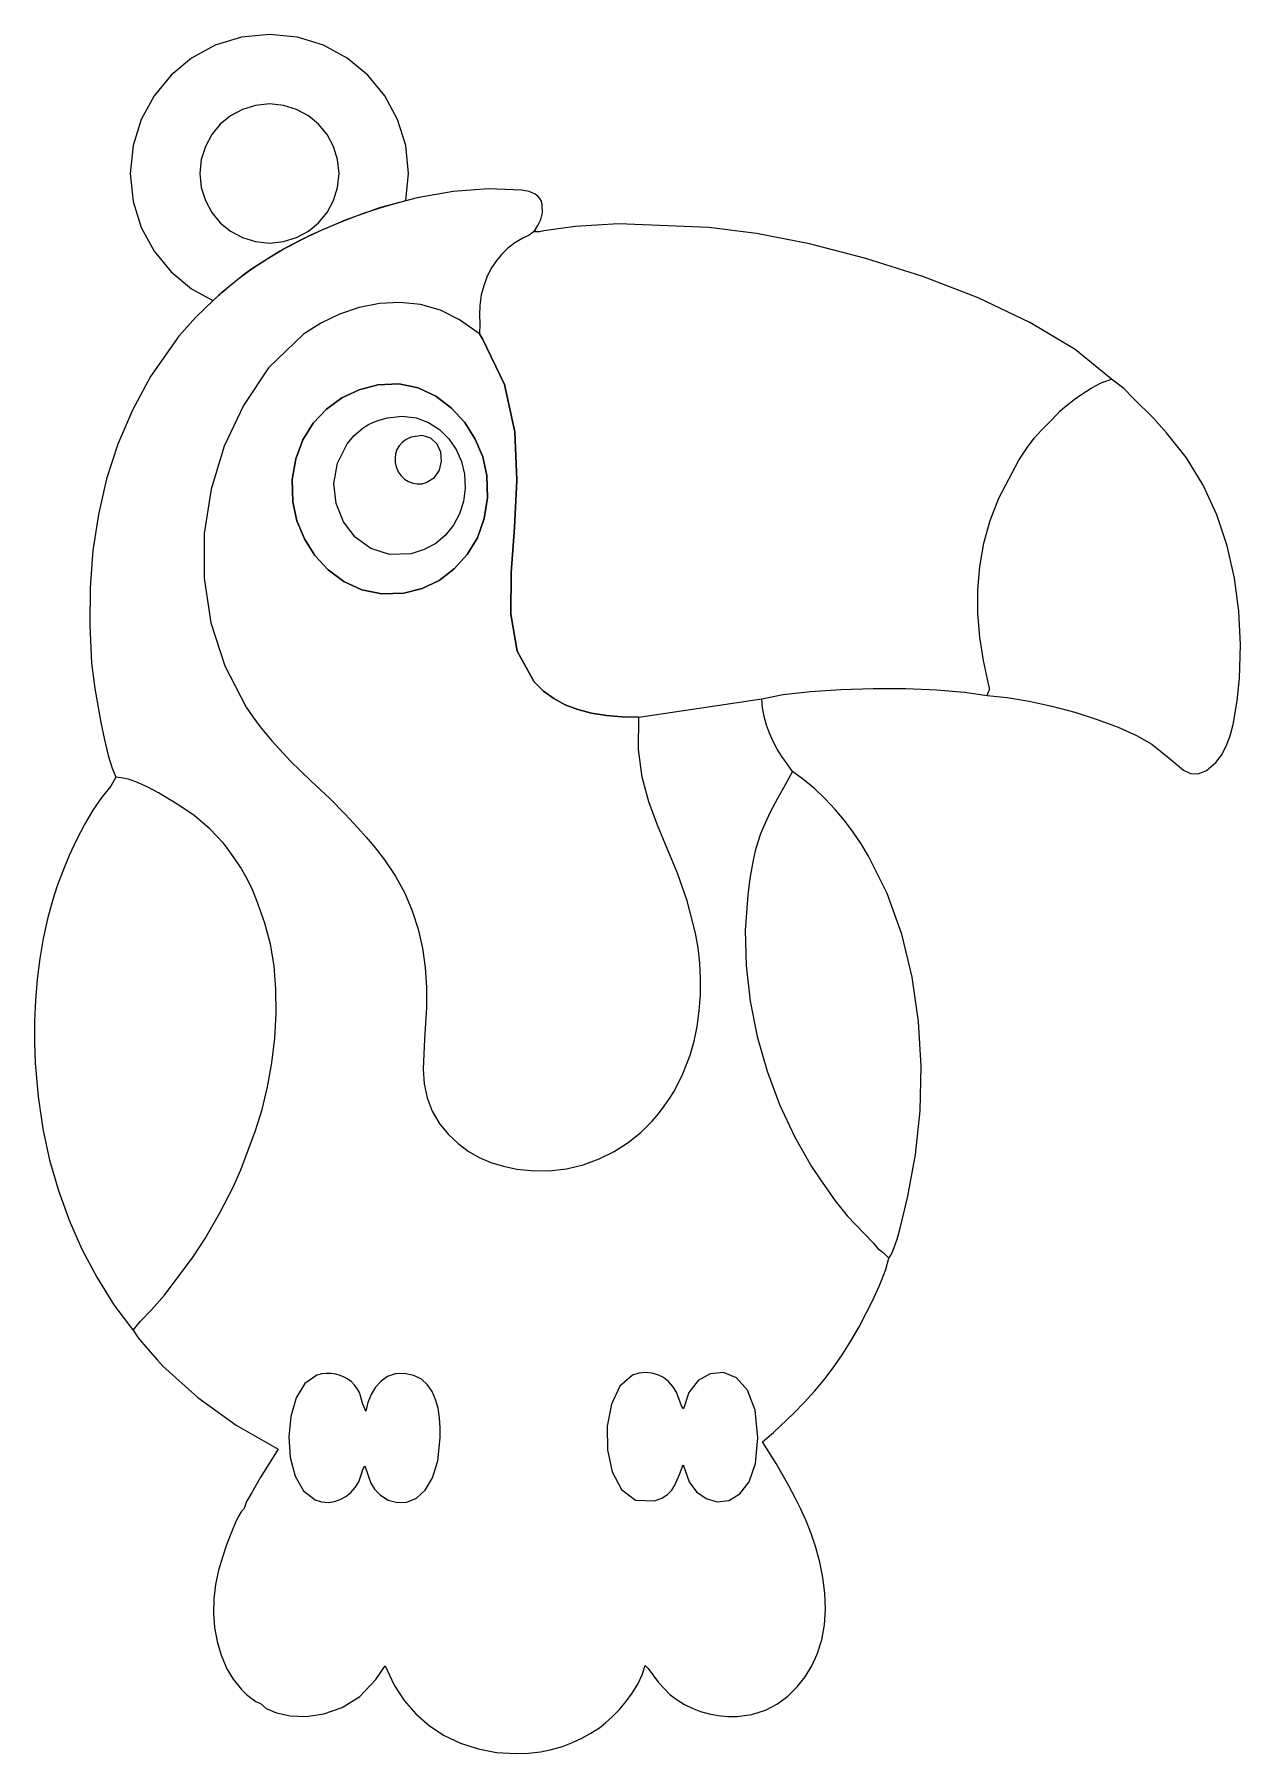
# Model space of a CAD drawing. Header units: millimetres. Extents: x 276.5 to 311.2, y -9499.7 to -9450.2.
import ezdxf

# ---------------------------------------------------------------- set-up
doc = ezdxf.new("R2010")
doc.units = ezdxf.units.MM
doc.header["$MEASUREMENT"] = 0
doc.layers.add('Capa 1', color=7, linetype='Continuous')

msp = doc.modelspace()

# ---------------------------------------------------------------- linework, layer by layer
at = {"layer": 'Capa 1'}
for points in [[(287.2004, -9455.0112), (287.2762, -9454.2326), (287.1949, -9453.4264), (286.9618, -9452.6756), (286.593, -9451.9962), (286.1046, -9451.4042), (285.5126, -9450.9158), (284.8332, -9450.547), (284.0824, -9450.3139), (283.2762, -9450.2326), (282.47, -9450.3139), (281.7192, -9450.547), (281.0398, -9450.9158), (280.4478, -9451.4042), (279.9594, -9451.9962), (279.5906, -9452.6756), (279.3575, -9453.4264), (279.2762, -9454.2326), (279.3575, -9455.0387), (279.5906, -9455.7896), (279.9593, -9456.469), (280.4478, -9457.061), (281.0398, -9457.5494), (281.6477, -9457.8871), (281.6547, -9457.881), (281.9442, -9457.6242), (282.1634, -9457.4323), (282.4067, -9457.2391), (282.7684, -9456.9784), (283.2268, -9456.6763), (283.7228, -9456.3844), (284.2514, -9456.1056), (284.8073, -9455.843), (285.3853, -9455.5993), (285.9803, -9455.3775), (286.587, -9455.1805), (287.2004, -9455.0112)], [(283.2762, -9456.2326), (283.6793, -9456.1919), (284.0547, -9456.0754), (284.3945, -9455.8909), (284.6904, -9455.6468), (284.9346, -9455.3508), (285.119, -9455.0111), (285.2356, -9454.6357), (285.2762, -9454.2326), (285.2356, -9453.8295), (285.119, -9453.4541), (284.9346, -9453.1144), (284.6904, -9452.8184), (284.3945, -9452.5742), (284.0547, -9452.3898), (283.6793, -9452.2733), (283.2762, -9452.2326), (282.8731, -9452.2732), (282.4977, -9452.3898), (282.158, -9452.5742), (281.862, -9452.8184), (281.6178, -9453.1143), (281.4334, -9453.4541), (281.3169, -9453.8295), (281.2762, -9454.2326), (281.3168, -9454.6356), (281.4334, -9455.0111), (281.6177, -9455.3508), (281.862, -9455.6468), (282.1579, -9455.8909), (282.4977, -9456.0754), (282.873, -9456.1919), (283.2762, -9456.2326)], [(301.0874, -9485.4241), (301.1623, -9485.3081), (301.2417, -9485.1168), (301.3223, -9484.8726), (301.401, -9484.5978), (301.5401, -9484.0462), (301.6336, -9483.6415), (301.856, -9482.4395), (301.9837, -9481.1851), (302.0122, -9479.9016), (301.9369, -9478.6121), (301.7531, -9477.3399), (301.4563, -9476.1082), (301.0417, -9474.9402), (300.5049, -9473.8591), (300.291, -9473.5103), (300.0588, -9473.1682), (299.8087, -9472.8358), (299.5415, -9472.5162), (299.2577, -9472.2123), (298.958, -9471.9272), (298.643, -9471.6638), (298.3134, -9471.4251), (298.158, -9471.204), (298.0111, -9470.9981), (297.8775, -9470.7837), (297.7586, -9470.5611), (297.6558, -9470.3305), (297.5703, -9470.0923), (297.5036, -9469.8466), (297.4568, -9469.5937), (297.4314, -9469.3338), (298.0482, -9469.215), (298.8222, -9469.1263), (299.7022, -9469.068), (300.6373, -9469.0402), (301.5765, -9469.0433), (302.4688, -9469.0773), (303.2632, -9469.1427), (303.9087, -9469.2395), (304.4877, -9469.2967), (305.1177, -9469.4009), (305.7751, -9469.5454), (306.4363, -9469.7236), (307.0778, -9469.9288), (307.6761, -9470.1545), (308.2074, -9470.394), (308.6483, -9470.6407), (309.1476, -9471.0426), (309.5594, -9471.3892), (309.7612, -9471.4831), (309.9757, -9471.493), (310.2144, -9471.3952), (310.4888, -9471.1664), (310.6515, -9470.9568), (310.7866, -9470.6977), (310.8967, -9470.4007), (310.9847, -9470.0773), (311.1048, -9469.3972), (311.1687, -9468.7496), (311.1998, -9467.7822), (311.1527, -9466.8171), (311.0246, -9465.8652), (310.8128, -9464.9374), (310.5144, -9464.0447), (310.1266, -9463.1978), (309.6466, -9462.4077), (309.0716, -9461.6853), (308.7008, -9461.2812), (308.1175, -9460.6999), (307.8379, -9460.4153), (307.4891, -9460.1454), (306.4383, -9459.2965), (305.1389, -9458.5151), (303.6584, -9457.8109), (302.0645, -9457.1936), (300.4248, -9456.6729), (298.807, -9456.2583), (297.2787, -9455.9597), (295.9074, -9455.7866), (293.3099, -9455.6791), (292.0692, -9455.7572), (291.161, -9455.8832), (291.0402, -9455.9126), (290.9805, -9455.9136), (290.9211, -9455.9075), (290.8947, -9455.8893), (290.9941, -9455.7265), (291.0784, -9455.557), (291.1272, -9455.3622), (291.12, -9455.1236), (291.0941, -9455.0278), (291.0507, -9454.9475), (290.9916, -9454.8812), (290.9188, -9454.8277), (290.7402, -9454.7532), (290.5304, -9454.7135), (289.5728, -9454.67), (288.5604, -9454.7487), (287.519, -9454.9352), (286.4738, -9455.2148), (285.4507, -9455.5734), (284.4748, -9455.9964), (283.5722, -9456.4695), (282.7684, -9456.9784), (282.5668, -9457.1212), (281.9443, -9457.6242), (281.8141, -9457.7404), (281.6547, -9457.881), (281.1564, -9458.3613), (280.6752, -9458.9083), (279.8527, -9460.0732), (279.3369, -9461.0334), (278.9193, -9462.0138), (278.5944, -9463.0144), (278.3566, -9464.035), (278.2003, -9465.0755), (278.1197, -9466.1358), (278.1094, -9467.2157), (278.1637, -9468.3152), (278.2557, -9469.0435), (278.4278, -9470.0211), (278.5317, -9470.5149), (278.641, -9470.9649), (278.7507, -9471.3357), (278.8561, -9471.5919), (278.713, -9471.8478), (278.4537, -9472.1643), (278.2004, -9472.5378), (277.9575, -9472.9528), (277.7292, -9473.3939), (277.5199, -9473.8453), (277.3339, -9474.2917), (277.1754, -9474.7176), (277.0489, -9475.1073), (276.8992, -9475.6604), (276.7741, -9476.2286), (276.6737, -9476.8095), (276.598, -9477.4004), (276.5467, -9477.9987), (276.52, -9478.6019), (276.5176, -9479.2074), (276.5397, -9479.8125), (276.6223, -9480.7699), (276.7605, -9481.699), (276.955, -9482.6012), (277.2066, -9483.4782), (277.516, -9484.3314), (277.8838, -9485.1622), (278.3108, -9485.9723), (278.7977, -9486.763), (279.3373, -9487.475), (279.36, -9487.4961), (279.5004, -9487.7105), (279.7747, -9488.0407), (280.0549, -9488.3564), (280.2131, -9488.5274), (281.2145, -9489.4258), (282.3185, -9490.2218), (283.5277, -9490.9109), (283.0123, -9491.7342), (282.7573, -9492.1762), (282.6126, -9492.4151), (282.5496, -9492.619), (282.4651, -9492.7148), (282.3769, -9492.8614), (282.2879, -9493.0441), (282.2012, -9493.2483), (282.046, -9493.6628), (281.9346, -9493.988), (281.8137, -9494.3963), (281.727, -9494.8072), (281.6769, -9495.219), (281.6656, -9495.63), (281.6953, -9496.0385), (281.7684, -9496.4428), (281.887, -9496.8413), (282.0534, -9497.2323), (282.2309, -9497.5247), (282.4728, -9497.8234), (282.6077, -9497.9589), (282.7465, -9498.0765), (282.8851, -9498.1697), (283.0194, -9498.2321), (283.1824, -9498.3697), (283.4747, -9498.4931), (283.8675, -9498.5773), (284.3323, -9498.5975), (284.8402, -9498.5285), (285.3626, -9498.3454), (285.8709, -9498.0233), (286.3362, -9497.5372), (286.6017, -9497.1477), (286.8657, -9497.6958), (287.1514, -9498.1377), (287.4894, -9498.5283), (287.8752, -9498.8653), (288.3043, -9499.1466), (288.7722, -9499.3698), (289.2743, -9499.5327), (289.806, -9499.633), (290.3629, -9499.6684), (290.7237, -9499.6553), (291.0661, -9499.6148), (291.3906, -9499.5491), (291.6977, -9499.4605), (291.988, -9499.3513), (292.2619, -9499.224), (292.52, -9499.0807), (292.7627, -9498.9238), (292.9406, -9498.7871), (293.1334, -9498.6132), (293.3317, -9498.4083), (293.5261, -9498.1785), (293.7071, -9497.9302), (293.8655, -9497.6696), (293.9917, -9497.4028), (294.0764, -9497.1361), (294.1012, -9497.1567), (294.1628, -9497.2228), (294.4635, -9497.6224), (294.8014, -9497.9795), (294.9956, -9498.1247), (295.2061, -9498.2538), (295.4312, -9498.3652), (295.6695, -9498.4572), (295.9194, -9498.5282), (296.1792, -9498.5766), (296.4473, -9498.6006), (296.7223, -9498.5986), (297.1494, -9498.5391), (297.535, -9498.4161), (297.8801, -9498.238), (298.1855, -9498.0132), (298.452, -9497.7499), (298.6803, -9497.4566), (298.8714, -9497.1416), (299.026, -9496.8132), (299.1602, -9496.3982), (299.237, -9495.9614), (299.263, -9495.5109), (299.2446, -9495.055), (299.1883, -9494.6021), (299.1004, -9494.1602), (298.9876, -9493.7378), (298.8563, -9493.343), (298.7076, -9492.9715), (298.5523, -9492.6359), (298.3884, -9492.3102), (298.214, -9491.9681), (297.8466, -9491.3286), (297.4542, -9490.708), (297.7709, -9490.4379), (298.3472, -9489.8903), (298.6613, -9489.5659), (298.9594, -9489.233), (299.2421, -9488.8902), (299.5101, -9488.5363), (299.7638, -9488.1702), (300.0039, -9487.7905), (300.231, -9487.396), (300.4456, -9486.9856), (300.6026, -9486.6644), (300.815, -9486.2053), (301.0032, -9485.746), (301.0874, -9485.4241)]]:
    msp.add_lwpolyline(points, close=True, dxfattribs=at)
at = {"layer": 'Capa 1', "color": 30}
for points in [[(290.8947, -9455.8893), (290.7469, -9456.0077), (290.5613, -9456.0877), (290.3331, -9456.2234), (290.1272, -9456.3813), (289.9437, -9456.5601), (289.7828, -9456.7586), (289.6445, -9456.9756), (289.5291, -9457.2097), (289.4365, -9457.4598), (289.367, -9457.7246), (289.3245, -9458.025), (289.3192, -9458.2934), (289.3261, -9458.5572), (289.32, -9458.8441), (289.399, -9458.9834), (290.0389, -9460.2963), (290.3338, -9461.664), (290.3913, -9463.0476), (290.3193, -9464.4086), (290.2255, -9465.7084), (290.2175, -9466.9083), (290.4033, -9467.9696), (290.8905, -9468.8537), (291.1518, -9469.1137), (291.4488, -9469.331), (291.78, -9469.5078), (292.1438, -9469.6466), (292.5387, -9469.7499), (292.9631, -9469.8199), (293.4156, -9469.8592), (293.8946, -9469.8701), (297.4314, -9469.3338), (298.0482, -9469.215), (298.8222, -9469.1263), (299.7022, -9469.068), (300.6373, -9469.0402), (301.5765, -9469.0433), (302.4688, -9469.0773), (303.2632, -9469.1427), (303.9087, -9469.2395), (303.9528, -9469.1345), (303.9765, -9469.0838), (303.9761, -9469.0278), (303.9481, -9468.9073), (303.8033, -9468.2399), (303.7012, -9467.5644), (303.6465, -9466.8849), (303.644, -9466.2055), (303.6982, -9465.5302), (303.8141, -9464.8633), (303.9962, -9464.2088), (304.2494, -9463.5709), (304.8248, -9462.4794), (305.0704, -9462.1065), (305.2685, -9461.8419), (305.4742, -9461.6113), (305.7422, -9461.3404), (305.9136, -9461.1618), (306.0068, -9461.0609), (306.1362, -9460.9483), (306.4165, -9460.7346), (306.6384, -9460.5741), (306.904, -9460.402), (307.194, -9460.2489), (307.4891, -9460.1454), (306.4383, -9459.2965), (305.1389, -9458.5151), (303.6584, -9457.8109), (302.0645, -9457.1936), (300.4248, -9456.6729), (298.807, -9456.2583), (297.2787, -9455.9597), (295.9074, -9455.7866), (293.3099, -9455.6791), (292.0692, -9455.7572), (291.161, -9455.8832), (291.0402, -9455.9126), (290.9805, -9455.9136), (290.8947, -9455.8893)], [(286.3893, -9460.3079), (285.8543, -9460.4495), (285.3585, -9460.6867), (284.9151, -9461.0117), (284.5375, -9461.4163), (284.239, -9461.8926), (284.0327, -9462.4328), (283.932, -9463.0288), (283.9502, -9463.6726), (284.0682, -9464.2198), (284.2808, -9464.7408), (284.5808, -9465.2176), (284.9609, -9465.6319), (285.4139, -9465.9656), (285.9327, -9466.2007), (286.51, -9466.3188), (287.1386, -9466.3019), (287.667, -9466.1706), (288.1557, -9465.9347), (288.5917, -9465.6046), (288.962, -9465.1911), (289.2539, -9464.7046), (289.4542, -9464.1559), (289.5501, -9463.5555), (289.5287, -9462.9139), (289.4098, -9462.3842), (289.1951, -9461.8707), (288.8934, -9461.3946), (288.5136, -9460.9768), (288.0644, -9460.6383), (287.5547, -9460.3999), (286.9934, -9460.2828), (286.3893, -9460.3079)], [(286.667, -9461.2545), (287.0958, -9461.2062), (287.4925, -9461.2562), (287.8514, -9461.3914), (288.1669, -9461.5982), (288.4333, -9461.8634), (288.6447, -9462.1737), (288.7957, -9462.5157), (288.8803, -9462.8761), (288.9003, -9463.277), (288.8523, -9463.661), (288.74, -9464.0202), (288.5673, -9464.3465), (288.3379, -9464.6321), (288.0556, -9464.8689), (287.7242, -9465.049), (287.3475, -9465.1644), (286.7295, -9465.1871), (286.1876, -9465.0169), (285.7391, -9464.6906), (285.4015, -9464.2452), (285.1923, -9463.7174), (285.1289, -9463.1441), (285.2287, -9462.5622), (285.5092, -9462.0086), (285.7111, -9461.7635), (285.9581, -9461.5527), (286.1047, -9461.4617), (286.2701, -9461.3813), (286.4567, -9461.312), (286.667, -9461.2545)], [(286.0201, -9491.3981), (286.1119, -9491.6749), (286.19, -9491.8879), (286.2945, -9492.0665), (286.4656, -9492.2405), (286.6923, -9492.3799), (286.9534, -9492.4499), (287.2302, -9492.4358), (287.5036, -9492.3231), (287.7548, -9492.097), (287.9647, -9491.7428), (288.1146, -9491.2461), (288.1854, -9490.592), (288.1865, -9490.2974), (288.1673, -9490.0097), (288.1243, -9489.7354), (288.0539, -9489.4813), (287.9527, -9489.2538), (287.8171, -9489.0596), (287.6435, -9488.9053), (287.4284, -9488.7974), (287.1468, -9488.7351), (286.895, -9488.7475), (286.6737, -9488.8246), (286.4838, -9488.9561), (286.3257, -9489.1318), (286.2003, -9489.3415), (286.1083, -9489.5751), (286.0503, -9489.8224), (285.9536, -9489.5887), (285.8967, -9489.3847), (285.8614, -9489.2866), (285.81, -9489.1871), (285.7338, -9489.0832), (285.624, -9488.9721), (285.533, -9488.9018), (285.4284, -9488.8413), (285.3125, -9488.7925), (285.1874, -9488.7571), (285.0554, -9488.7369), (284.9187, -9488.7339), (284.7795, -9488.7496), (284.6401, -9488.7861), (284.2914, -9489.0271), (284.0401, -9489.4408), (283.8865, -9489.9705), (283.8306, -9490.5594), (283.8725, -9491.1508), (284.0125, -9491.688), (284.2506, -9492.1143), (284.5871, -9492.3728), (284.7763, -9492.4284), (284.9628, -9492.444), (285.1431, -9492.4223), (285.3143, -9492.366), (285.4729, -9492.2777), (285.616, -9492.1603), (285.7402, -9492.0165), (285.8423, -9491.8489), (285.9247, -9491.625), (285.9573, -9491.5017), (286.0201, -9491.3981)], [(295.1776, -9489.7542), (295.127, -9489.6649), (294.9792, -9489.2709), (294.8753, -9489.1076), (294.7482, -9488.9689), (294.602, -9488.8572), (294.4404, -9488.775), (294.2672, -9488.7247), (294.0863, -9488.7088), (293.9016, -9488.7297), (293.7168, -9488.7898), (293.353, -9489.1035), (293.11, -9489.6186), (292.9907, -9490.254), (292.9976, -9490.9286), (293.1336, -9491.5612), (293.4013, -9492.071), (293.8036, -9492.3767), (294.3432, -9492.3974), (294.555, -9492.322), (294.7183, -9492.2175), (294.8419, -9492.0906), (294.9346, -9491.9482), (295.0621, -9491.6445), (295.1711, -9491.3611), (295.3481, -9491.8507), (295.5505, -9492.1387), (295.829, -9492.3363), (296.1519, -9492.4252), (296.4876, -9492.3868), (296.8042, -9492.2027), (297.0702, -9491.8545), (297.2537, -9491.3236), (297.3231, -9490.5917), (297.2411, -9489.7881), (297.0198, -9489.2187), (296.7024, -9488.8663), (296.3317, -9488.7136), (295.9509, -9488.7433), (295.6029, -9488.9381), (295.3308, -9489.2809), (295.1776, -9489.7542)]]:
    msp.add_lwpolyline(points, close=True, dxfattribs=at)
at = {"layer": 'Capa 1', "color": 7}
for points in [[(293.8946, -9469.8701), (293.4156, -9469.8592), (292.9631, -9469.8199), (292.5387, -9469.7499), (292.1438, -9469.6466), (291.78, -9469.5078), (291.4488, -9469.331), (291.1518, -9469.1137), (290.8905, -9468.8537), (290.4033, -9467.9696), (290.2175, -9466.9083), (290.2255, -9465.7084), (290.3193, -9464.4086), (290.3913, -9463.0476), (290.3338, -9461.664), (290.0389, -9460.2963), (289.399, -9458.9834), (289.32, -9458.8441), (288.7451, -9458.4359), (288.1952, -9458.1633), (287.6207, -9457.9999), (287.0321, -9457.9376), (286.4401, -9457.9679), (285.8555, -9458.0827), (285.2889, -9458.2735), (284.7509, -9458.5322), (284.2523, -9458.8504), (283.2467, -9459.8209), (282.5289, -9460.9037), (281.9762, -9462.0751), (281.5971, -9463.3102), (281.4004, -9464.5843), (281.3945, -9465.8726), (281.5882, -9467.1503), (281.99, -9468.3926), (282.6085, -9469.5747), (282.7959, -9469.8528), (283.0112, -9470.1412), (283.3462, -9470.5423), (283.885, -9471.1341), (284.4628, -9471.6935), (285.0103, -9472.2062), (285.4581, -9472.658), (285.8149, -9473.0491), (286.058, -9473.3151), (286.2835, -9473.5812), (286.5874, -9473.9727), (286.9028, -9474.4368), (287.1673, -9474.9243), (287.3829, -9475.433), (287.5514, -9475.9607), (287.6747, -9476.5052), (287.7548, -9477.0642), (287.7936, -9477.6355), (287.793, -9478.217), (287.7342, -9479.1224), (287.6993, -9479.9888), (287.7282, -9480.4046), (287.808, -9480.8075), (287.9536, -9481.1962), (288.1799, -9481.5698), (288.4285, -9481.8686), (288.6992, -9482.1263), (288.992, -9482.3448), (289.3069, -9482.5255), (289.644, -9482.6703), (290.0031, -9482.7806), (290.3845, -9482.8582), (290.788, -9482.9048), (291.3088, -9482.9112), (291.8127, -9482.8539), (292.2962, -9482.7383), (292.7555, -9482.5701), (293.1872, -9482.3546), (293.5876, -9482.0975), (293.9532, -9481.8042), (294.2804, -9481.4802), (294.4636, -9481.2684), (294.63, -9481.0544), (294.7813, -9480.8356), (294.9192, -9480.6095), (295.1618, -9480.1256), (295.3716, -9479.5829), (295.4875, -9479.1848), (295.575, -9478.7578), (295.6346, -9478.3107), (295.6667, -9477.8522), (295.6719, -9477.3911), (295.6506, -9476.9361), (295.6034, -9476.4959), (295.5306, -9476.0793), (295.2891, -9475.1509), (295.0091, -9474.3522), (294.715, -9473.64), (294.4315, -9472.9713), (294.1832, -9472.303), (293.9945, -9471.5921), (293.8901, -9470.7955), (293.8946, -9469.8701)], [(286.3893, -9460.3079), (286.9934, -9460.2828), (287.5547, -9460.3999), (288.0644, -9460.6383), (288.5136, -9460.9768), (288.8934, -9461.3946), (289.1951, -9461.8707), (289.4098, -9462.3842), (289.5287, -9462.9139), (289.5501, -9463.5555), (289.4542, -9464.1559), (289.2539, -9464.7046), (288.962, -9465.1911), (288.5917, -9465.6046), (288.1557, -9465.9347), (287.667, -9466.1706), (287.1386, -9466.3019), (286.51, -9466.3188), (285.9327, -9466.2007), (285.4139, -9465.9656), (284.9609, -9465.6319), (284.5808, -9465.2176), (284.2808, -9464.7408), (284.0682, -9464.2198), (283.9502, -9463.6726), (283.932, -9463.0288), (284.0327, -9462.4328), (284.239, -9461.8926), (284.5375, -9461.4163), (284.9151, -9461.0117), (285.3585, -9460.6867), (285.8543, -9460.4495), (286.3893, -9460.3079)], [(287.3518, -9461.8155), (287.2062, -9461.8812), (287.0898, -9461.9649), (287.0013, -9462.0635), (286.939, -9462.1738), (286.9015, -9462.2926), (286.8873, -9462.4168), (286.8949, -9462.5431), (286.9227, -9462.6684), (286.9808, -9462.8083), (287.0611, -9462.9256), (287.1595, -9463.0196), (287.2721, -9463.0899), (287.3948, -9463.1357), (287.5237, -9463.1565), (287.6548, -9463.1517), (287.7841, -9463.1207), (288.0235, -9462.9748), (288.1696, -9462.7592), (288.2271, -9462.5063), (288.2008, -9462.2485), (288.0953, -9462.0181), (287.9155, -9461.8475), (287.6661, -9461.7692), (287.3518, -9461.8155)]]:
    msp.add_lwpolyline(points, close=True, dxfattribs=at)
at = {"layer": 'Capa 1', "color": 250}
for points in [[(278.8561, -9471.5919), (278.713, -9471.8478), (278.4537, -9472.1643), (278.2004, -9472.5378), (277.9575, -9472.9528), (277.7292, -9473.3939), (277.5199, -9473.8453), (277.3339, -9474.2917), (277.1754, -9474.7176), (277.0489, -9475.1073), (276.8992, -9475.6604), (276.7741, -9476.2286), (276.6737, -9476.8095), (276.598, -9477.4004), (276.5467, -9477.9987), (276.52, -9478.6019), (276.5176, -9479.2074), (276.5397, -9479.8125), (276.6223, -9480.7699), (276.7605, -9481.699), (276.955, -9482.6012), (277.2066, -9483.4782), (277.516, -9484.3314), (277.8838, -9485.1622), (278.3108, -9485.9723), (278.7977, -9486.763), (279.3373, -9487.475), (279.36, -9487.4961), (279.5651, -9487.2374), (279.8897, -9486.9051), (280.2544, -9486.4905), (281.0864, -9485.3846), (281.4255, -9484.861), (281.8467, -9484.1189), (282.2296, -9483.3831), (282.4537, -9482.8784), (282.8712, -9481.7489), (283.0647, -9481.1511), (283.2238, -9480.4989), (283.3458, -9479.8093), (283.428, -9479.0991), (283.4677, -9478.3853), (283.4623, -9477.6847), (283.4091, -9477.0144), (283.3055, -9476.3911), (283.1447, -9475.7915), (282.9068, -9475.117), (282.765, -9474.7827), (282.6113, -9474.467), (282.4481, -9474.1823), (282.2778, -9473.9409), (282.0378, -9473.5991), (281.9523, -9473.4881), (281.5605, -9473.079), (281.1158, -9472.6979), (280.6714, -9472.3944), (280.0825, -9472.0416), (279.7758, -9471.88), (279.4833, -9471.7458), (279.2218, -9471.6523), (279.0081, -9471.6129), (278.8561, -9471.5919)], [(301.0874, -9485.4241), (301.1623, -9485.3081), (301.2417, -9485.1168), (301.3223, -9484.8726), (301.401, -9484.5978), (301.5401, -9484.0462), (301.6336, -9483.6415), (301.856, -9482.4395), (301.9837, -9481.1851), (302.0122, -9479.9016), (301.9369, -9478.6121), (301.7531, -9477.3399), (301.4563, -9476.1082), (301.0417, -9474.9402), (300.5049, -9473.8591), (300.291, -9473.5103), (300.0588, -9473.1682), (299.8087, -9472.8358), (299.5415, -9472.5162), (299.2577, -9472.2123), (298.958, -9471.9272), (298.643, -9471.6638), (298.3134, -9471.4251), (298.1033, -9471.8095), (297.8888, -9472.2091), (297.6735, -9472.5959), (297.4846, -9473.0176), (297.3942, -9473.2251), (297.3149, -9473.4588), (297.246, -9473.7111), (297.1865, -9473.9743), (297.0927, -9474.5022), (297.027, -9474.981), (296.9542, -9475.9884), (296.9794, -9477.0098), (297.0968, -9478.0338), (297.3006, -9479.0488), (297.5848, -9480.0435), (297.9436, -9481.0063), (298.3712, -9481.926), (298.8617, -9482.7909), (299.0994, -9483.1366), (299.5465, -9483.7722), (299.8855, -9484.2074), (300.63, -9484.9779), (300.7725, -9485.1444), (300.9177, -9485.2588), (301.0874, -9485.4241)]]:
    msp.add_lwpolyline(points, close=True, dxfattribs=at)

doc.saveas('drawing.dxf')
